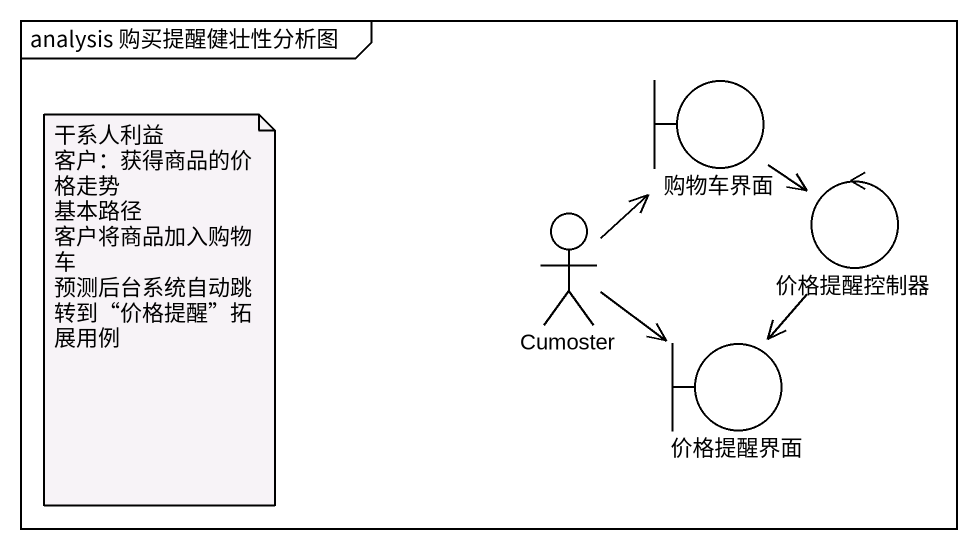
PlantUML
@startuml
mainframe analysis 购买提醒健壮性分析图
boundary 购物车界面
control 价格提醒控制器
actor Cumoster
boundary 价格提醒界面
购物车界面 --> 价格提醒控制器
价格提醒控制器 --> 价格提醒界面
Cumoster -up-> 购物车界面
Cumoster -right-> 价格提醒界面
note as N1
  干系人利益
  客户：获得商品的价格走势
  基本路径
  客户将商品加入购物车
  预测后台系统自动跳转到“价格提醒”拓展用例
end note
@enduml
